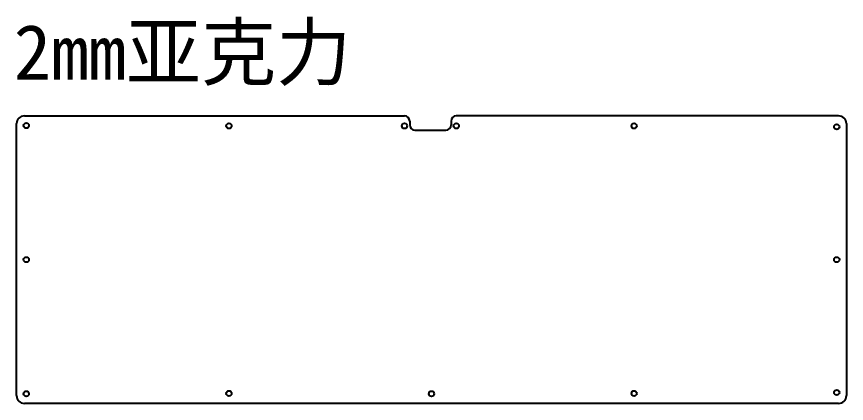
# Model space of a CAD drawing. Extents: x 561 to 1681, y -240 to 406.
# Drawn here: x 1360.4 to 1681.2, y -6.3 to 143.4 of the extents above; entities that cross this region are included whole.
import ezdxf

# ---------------------------------------------------------------- set-up
doc = ezdxf.new("R2010")
doc.units = 0
doc.header["$MEASUREMENT"] = 0

msp = doc.modelspace()

# ---------------------------------------------------------------- linework, layer by layer
at = {"color": 0}
for p, q in [((1363.44, 104.93), (1510.41, 104.93)), ((1360.44, -3.32), (1360.44, 101.93)), ((1681.24, 101.93), (1681.24, -3.32)), ((1678.24, -6.32), (1363.44, -6.32))]:
    msp.add_line(p, q, dxfattribs=at)
at = {"linetype": 'Continuous'}
for p, q in [((1512.41, 102.93), (1512.41, 101.43)), ((1528.41, 102.93), (1528.41, 101.43)), ((1678.24, 104.93), (1530.41, 104.93)), ((1514.41, 99.43), (1526.41, 99.43))]:
    msp.add_line(p, q, dxfattribs=at)
for centre in [(1364.19, 101.18), (1442.52, 101.06), (1510.41, 101.06), (1530.41, 101.06), (1599.17, 101.06), (1677.49, 100.68), (1364.19, 49.31), (1677.49, 49.31), (1364.19, -2.57), (1442.52, -2.44), (1520.84, -2.57), (1599.17, -2.44), (1677.49, -2.07)]:
    msp.add_circle(centre, 1.02, dxfattribs=at)
at = {"color": 0}
for centre, start, end in [((1363.44, 101.93), 90, 180), ((1678.24, 101.93), 0, 90), ((1363.44, -3.32), 180, 270), ((1678.24, -3.32), 270, 0)]:
    msp.add_arc(centre, 3, start, end, dxfattribs=at)
at = {"linetype": 'Continuous'}
for centre, start, end in [((1510.41, 102.93), 0, 90), ((1530.41, 102.93), 90, 180), ((1514.41, 101.43), 180, 270), ((1526.41, 101.43), 270, 0)]:
    msp.add_arc(centre, 2, start, end, dxfattribs=at)

# ---------------------------------------------------------------- texts
at = {"linetype": 'Continuous', "insert": (1359.31, 140.23), "char_height": 21.278, "attachment_point": 1}
msp.add_mtext('2mm{\\fSimSun|b0|i0|c134|p2;亚克力}', dxfattribs=at)

doc.saveas('drawing.dxf')
